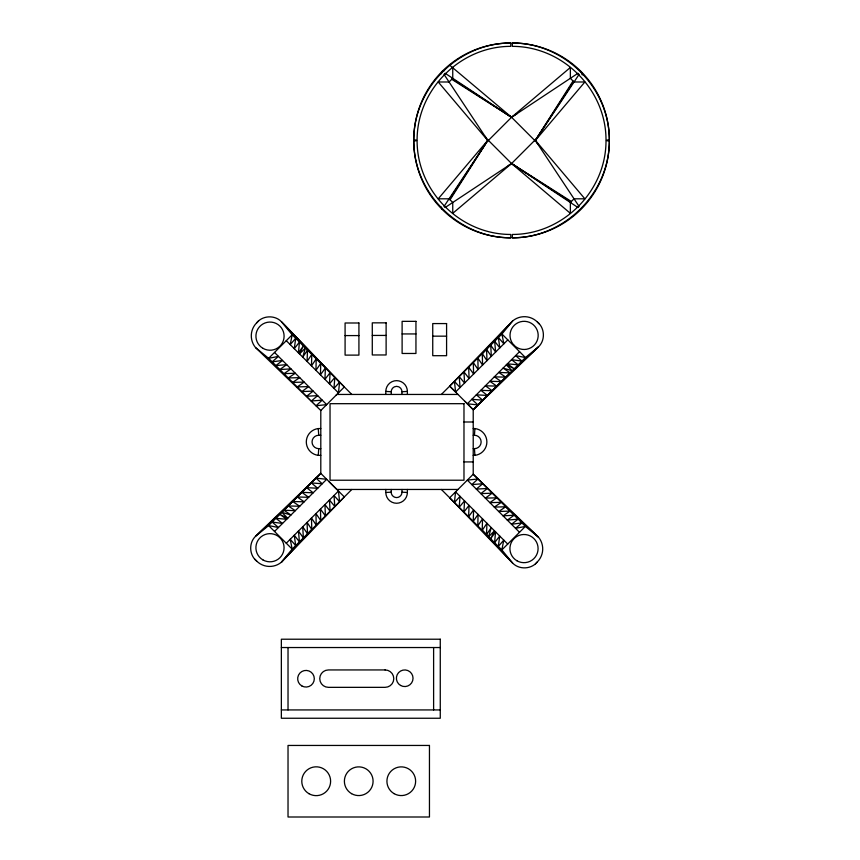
<?xml version="1.0" encoding="UTF-8"?>
<svg xmlns="http://www.w3.org/2000/svg" width="860" height="860" viewBox="0 0 860 860"><rect width="100%" height="100%" fill="white"/><g stroke="black" fill="none" stroke-linecap="round" stroke-linejoin="round"><path stroke-width="1.29" d="M464.916 401.362L473.215 409.672L473.215 474.236L538.467 537.145A18.383 18.383 0 0 1 537.339 561.903C531.415 569.374 519.16 569.933 512.582 563.031L482.223 530.319L482.535 518.86L477.794 525.89L478.074 514.398L473.247 521.343L473.581 509.905L468.614 516.71L469.065 505.39L463.916 512.012L464.55 500.864L459.175 507.271L460.046 496.36L454.424 502.509L455.563 491.877L507.722 544.058M320.801 455.348L318.264 455.348L318.738 448.651A6.697 6.697 0 0 1 312.04 441.954A6.697 6.697 0 0 1 318.738 435.257L320.801 435.257M473.215 448.651L474.44 448.651A6.697 6.697 0 0 0 481.138 441.954A6.697 6.697 0 0 0 474.44 435.257L474.913 428.56L473.215 428.56M255.549 347.59L268.632 358.33L320.801 410.51L255.549 347.59A18.383 18.383 0 0 1 256.678 322.833C262.601 315.362 274.856 314.803 281.435 321.704L339.592 382.227L338.453 392.859L320.801 410.51L320.801 473.398L288.261 505.949L255.538 536.307C248.637 542.886 249.196 555.141 256.667 561.064A18.383 18.383 0 0 0 281.424 562.193L344.344 496.94L320.801 473.398L255.538 536.307L268.632 525.567L320.812 473.409M413.757 140.008C413.692 87.752 458.509 42.935 510.765 43L510.765 46.354C460.315 46.29 417.035 89.558 417.1 140.008L413.757 140.008A97.008 97.008 0 0 1 510.765 43M391.203 394.45L391.386 390.332A5.396 5.396 0 0 1 401.803 390.332L401.986 394.45M609.353 140.803C609.417 193.049 564.601 237.876 512.345 237.811L512.345 234.457C562.795 234.522 606.074 191.243 606.01 140.803L609.353 140.803A97.008 97.008 0 0 1 512.345 237.811M441.287 73.767L442.169 71.412L444.512 70.541M450.06 199.81L488.029 140.008L511.56 163.54L570.363 213.334L570.363 202.487L574.039 198.81L584.875 198.81L535.081 140.008L511.56 163.54L452.747 213.334L452.747 202.487L449.07 198.81L438.235 198.81L488.029 140.008L449.554 199.294M573.05 81.001L535.081 140.803L511.56 117.272L449.973 65.424M573.555 81.506L535.081 140.803L584.875 81.99L574.039 81.99L570.363 78.314L570.363 67.478L511.56 117.272L488.029 140.803L438.235 81.99L449.07 81.99L452.747 78.314L452.747 67.478M488.029 140.008L444.05 206.389L445.168 207.507L511.56 163.54L571.352 201.498M536.565 138.567L535.081 140.803L579.059 74.411L577.942 73.294L511.56 117.272L451.758 79.303M482.223 530.319L486.943 523.267L486.513 534.608L501.842 549.938L512.582 563.031L449.673 497.768L473.215 474.236L525.385 526.406L538.467 537.145L505.755 506.787L494.296 507.088L501.326 502.358L489.845 502.627L496.79 497.811L485.352 498.133L492.156 493.178L480.837 493.618L487.459 488.48L476.322 489.103L482.718 483.739L471.807 484.599L477.956 478.977L467.335 480.116L519.494 532.286M339.592 382.227L333.97 388.376L334.841 377.475L329.466 383.872L330.1 372.735L324.951 379.346L325.392 368.026L320.436 374.831L320.758 363.393L315.942 370.337L316.222 358.856L311.481 365.876L311.793 354.427L307.074 361.469L307.504 350.127L292.174 334.798L281.435 321.704L344.344 386.968L338.453 392.859L286.283 340.678M286.283 543.219L338.453 491.06L339.592 501.681L333.981 495.532L334.841 506.443L329.466 500.047L330.1 511.184L324.951 504.562L325.392 515.882L320.436 509.077L320.758 520.515L315.942 513.571L316.222 525.052L311.481 518.021L311.782 529.481L281.424 562.193L292.163 549.11L351.815 489.458M507.798 339.894L455.574 392.01L454.456 381.378L460.068 387.537L459.208 376.626L464.572 383.033L463.959 371.896L469.098 378.518L468.668 367.198L473.613 374.003L473.301 362.565L478.117 369.52L477.848 358.029L482.578 365.059L482.277 353.6L512.678 320.92A18.383 18.383 0 0 1 537.425 322.07C544.896 328.004 545.444 340.259 538.532 346.827L473.215 409.683L449.705 386.118L441.363 394.45M256.678 322.833L258.623 320.887M274.512 531.448L326.692 479.289L316.061 478.149L322.21 483.771L311.309 482.901L317.706 488.276L306.568 487.642L313.18 492.791L301.86 492.339L308.675 497.306L297.227 496.972L304.171 501.799L292.69 501.52L299.71 506.26L288.261 505.949L295.302 510.668L283.961 510.238L290.959 515.011L281.865 512.334L287.745 518.225L279.833 514.366L286.692 519.279L275.888 518.311L282.521 523.45L272.147 522.052L278.457 527.513L268.632 525.567L292.163 549.11L290.218 539.284L295.679 545.584L294.281 535.221L299.42 541.843L298.463 531.05L303.365 537.898L302.72 526.782L307.493 533.77L307.074 522.439L311.782 529.481M535.393 563.848L537.339 561.903M336.034 395.277L336.862 394.45L457.982 394.45M449.705 386.118L501.928 334.002L512.678 320.92L449.673 386.14L455.574 392.01M519.558 351.665L467.335 403.791L477.966 404.931L471.817 399.309L482.718 400.179L476.332 394.815L487.469 395.45L480.847 390.3L492.178 390.752L485.373 385.785L496.811 386.129L489.867 381.302L501.358 381.582L494.339 376.841L505.787 377.164L538.532 346.827L525.438 357.556L473.215 409.672L505.787 377.164L498.746 372.434L510.087 372.875L503.1 368.091L512.194 370.778L506.314 364.887L514.215 368.746L507.368 363.834L518.171 364.812L511.549 359.663L521.913 361.071L515.613 355.61L525.438 357.556L501.928 334.002L503.852 343.828L498.402 337.518L499.789 347.881L494.661 341.248L495.618 352.052L490.705 345.193L491.339 356.319L486.577 349.321L486.996 360.652L482.277 353.6M505.755 506.787L498.714 511.496L510.044 511.077L503.057 515.85L514.173 515.204L507.325 520.117L518.118 519.15L511.496 524.288L521.859 522.891L515.559 528.352L525.385 526.406L501.842 549.938L503.788 540.112L498.327 546.423L499.724 536.049L494.586 542.681L495.553 531.878L490.641 538.736L494.5 530.824L488.609 536.704L491.286 527.61L486.513 534.608L441.363 489.458M517.15 113.574L511.56 117.272L452.263 78.797M508.195 165.754L511.56 163.54L570.846 202.014M401.986 391.73L407.371 391.429L407.371 394.45M385.817 489.458L385.817 492.479L391.203 492.178A5.396 5.396 0 0 0 396.589 497.575A5.396 5.396 0 0 0 401.986 492.178L401.986 489.458M609.353 140.008L606.01 140.008C606.074 89.558 562.795 46.29 512.345 46.354L512.345 43C564.601 42.935 609.417 87.752 609.353 140.008A97.008 97.008 0 0 0 512.345 43M413.757 140.803L417.1 140.803C417.035 191.243 460.315 234.522 510.765 234.457L510.765 237.811C458.509 237.876 413.692 193.049 413.757 140.803A97.008 97.008 0 0 0 510.765 237.811M402.114 333.938L415.95 333.938M372.283 335.432L386.118 335.432M345.086 335.583L358.921 335.583M432.741 336.163L446.587 336.163M463.981 421.991L473.215 421.991M318.264 455.348A13.48 13.48 0 0 1 318.264 428.56L320.801 428.56M473.215 435.257L474.44 435.257M318.738 448.651L320.801 448.651M473.215 455.348L474.913 455.348A13.48 13.48 0 0 0 474.913 428.56M463.981 461.917L473.215 461.917M457.982 489.458L336.862 489.458L329.111 481.707M281.36 647.537L440.266 647.537M281.36 709.93L440.266 709.93M385.817 394.45L385.817 391.429L391.203 391.73M401.986 492.178L407.371 492.479L407.371 489.458M505.959 113.563L511.56 117.272L445.168 73.294L444.05 74.411L488.029 140.803L485.062 136.321M516.032 166.496L511.56 163.54L577.942 207.507L579.059 206.389L535.081 140.008L538.048 144.48M351.815 394.45L307.504 350.127L302.731 357.126L305.397 348.031L299.517 353.911L303.376 346L298.463 352.858L299.43 342.054L294.292 348.687L295.69 338.313L290.228 344.623L292.174 334.798L268.632 358.33L278.457 356.384L272.147 361.845L282.521 360.447L275.888 365.586L286.692 364.629L279.833 369.531L290.959 368.886L283.961 373.659L295.302 373.24L288.25 377.948L299.71 377.647L292.679 382.377L304.171 382.109L297.227 386.925L308.665 386.602L301.86 391.558L313.18 391.117L306.558 396.267L317.695 395.632L311.298 401.007L322.199 400.147L316.05 405.759L326.682 404.619L274.523 352.45M254.721 559.118L256.667 561.064M537.425 322.07L539.37 324.026M580.941 71.412L582.252 74.938M441.287 207.045L442.169 209.399M474.44 448.651L474.913 455.348M318.264 428.56L318.738 435.257M433.612 647.537L433.612 709.93M391.203 489.458L391.203 492.178M288.025 647.537L288.025 709.93M407.371 492.479A10.782 10.782 0 0 1 396.589 503.261A10.782 10.782 0 0 1 385.817 492.479M385.817 391.429A10.782 10.782 0 0 1 396.589 380.647A10.782 10.782 0 0 1 407.371 391.429M415.95 321.35L402.114 321.35L402.114 353.471L415.95 353.471L415.95 321.35M386.118 322.844L372.283 322.844L372.283 354.965L386.118 354.965L386.118 322.844M358.921 322.994L345.086 322.994L345.086 355.115L358.921 355.115L358.921 322.994M446.587 323.575L432.741 323.575L432.741 355.696L446.587 355.696L446.587 323.575M463.981 403.684L330.036 403.684L330.036 480.224L463.981 480.224L463.981 403.684M440.266 639.216L281.36 639.216L281.36 718.25L440.266 718.25L440.266 639.216M385.076 669.94L328.445 669.94A8.697 8.697 0 0 0 319.748 678.637A8.697 8.697 0 0 0 328.445 687.344L385.076 687.344A8.697 8.697 0 0 0 393.783 678.637A8.697 8.697 0 0 0 385.076 669.94M429.452 745.448L288.025 745.448L288.025 817L429.452 817L429.452 745.448M514.14 345.354A14.082 14.082 0 0 0 537.704 339.044A14.082 14.082 0 0 0 520.461 321.79A14.082 14.082 0 0 0 514.14 345.354M262.966 348.343A14.082 14.082 0 0 0 284.101 336.152A14.082 14.082 0 0 0 262.966 323.951A14.082 14.082 0 0 0 262.966 348.343M262.945 559.924A14.082 14.082 0 0 0 284.069 547.723A14.082 14.082 0 0 0 262.945 535.533A14.082 14.082 0 0 0 262.945 559.924M516.957 560.784A14.082 14.082 0 0 0 538.091 548.583A14.082 14.082 0 0 0 516.957 536.393A14.082 14.082 0 0 0 516.957 560.784M301.828 685.936A8.32 8.32 0 0 0 314.308 678.733A8.32 8.32 0 0 0 301.828 671.531A8.32 8.32 0 0 0 301.828 685.936M400.556 685.452A8.32 8.32 0 0 0 413.036 678.25A8.32 8.32 0 0 0 400.556 671.047A8.32 8.32 0 0 0 400.556 685.452M308.998 793.716A14.416 14.416 0 0 0 330.616 781.224A14.416 14.416 0 0 0 308.998 768.743A14.416 14.416 0 0 0 308.998 793.716M351.557 793.651A14.351 14.351 0 0 0 373.089 781.224A14.351 14.351 0 0 0 351.557 768.797A14.351 14.351 0 0 0 351.557 793.651M394.095 793.651A14.351 14.351 0 0 0 415.627 781.224A14.351 14.351 0 0 0 394.095 768.797A14.351 14.351 0 0 0 394.095 793.651"/></g></svg>
